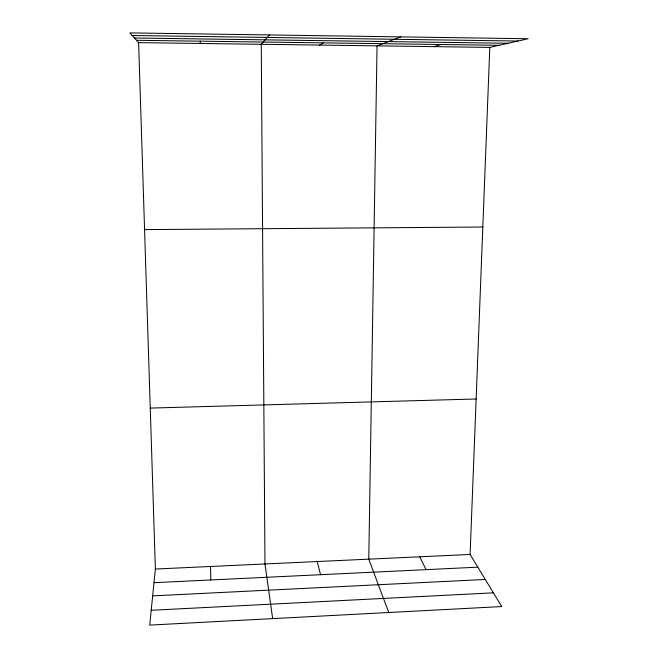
<?xml version="1.0" encoding="UTF-8"?>
<svg xmlns="http://www.w3.org/2000/svg" width="658" height="658" viewBox="0 0 658 658"><rect width="100%" height="100%" fill="white"/><g stroke="black" fill="none" stroke-linecap="round" stroke-linejoin="round"><path stroke-width="0.99" d="M470.1 554.455L489.799 47.392L528.152 38.748L129.848 32.9L138.616 42.622L155.378 569.038L149.711 625.1L501.75 606.561L470.1 554.455L155.378 569.038M269.435 34.948L261.251 44.292L264.977 563.964L272.659 618.627M319.541 45.081L323.407 42.877M400.755 36.873L377.05 45.863L368.768 559.152L388.738 612.508M433.795 46.636L441.312 44.505M151.208 610.279L493.41 592.825M154.005 582.675L477.823 567.171M152.664 595.877L485.283 579.459M150.254 408.092L476.137 398.978M144.571 229.609L482.824 227.018M136.51 40.286L499.068 45.303M138.616 42.622L489.799 47.392M132.192 35.499L517.945 41.051M134.454 38.008L508.075 43.272M419.73 556.791L426.047 569.647M317.181 561.545L320.569 574.697M210.527 566.48L210.79 579.953M200.32 41.166L200.361 43.461"/></g></svg>
